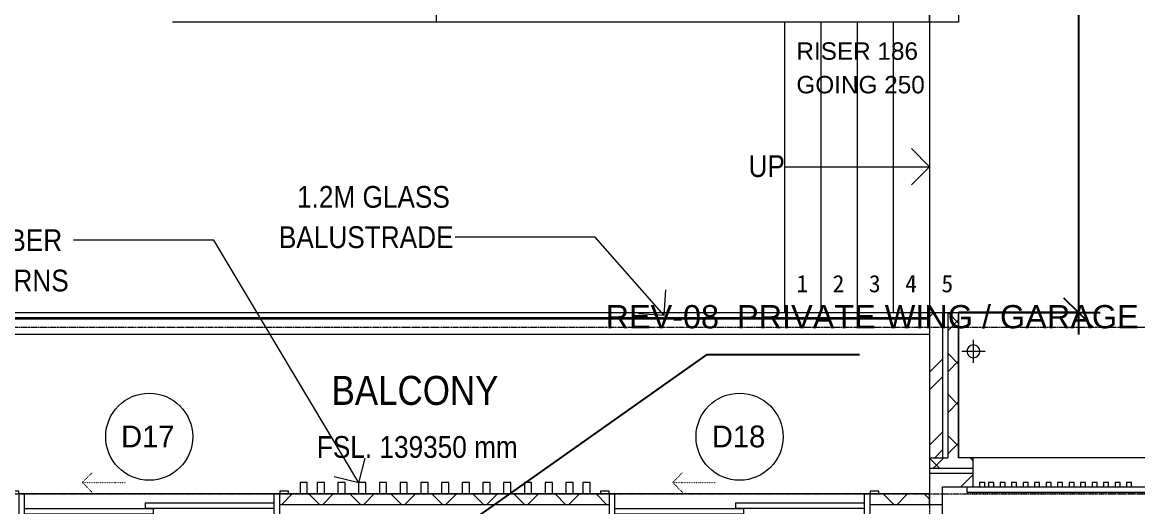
# Model space of a CAD drawing. Header units: millimetres. Extents: x -1971 to 39113, y -25802 to 13528.
# Drawn here: x 23679 to 31369, y 5371 to 8708 of the extents above; entities that cross this region are included whole.
import ezdxf

# ---------------------------------------------------------------- set-up
doc = ezdxf.new("R2010")
doc.units = ezdxf.units.MM
for name, pattern in [('Dash - Tight', [4.5, 3, -1.5]), ('Dot - Tight', [1, 0, -1]), ('Grid Line', [22.225, 12.7, -3.175, 3.175, -3.175]), ('T-swing', [1.2, 0, -0.6, 0, -0.6]), ('划线 1mm', [2, 1, -1])]:
    doc.linetypes.add(name, pattern=pattern)
for name, color, linetype, lineweight in [('A-ANNO-DIMS', 211, 'Continuous', 9), ('A-ANNO-DIMS-100', 211, 'Continuous', 9), ('A-AREA-IDEN', 2, 'Continuous', 25), ('A-DETL', 90, 'Continuous', 9), ('A-DETL-MBND', 5, 'Dot - Tight', 9), ('A-DETL-THIN', 151, 'Continuous', 9), ('A-DOOR', 31, 'Continuous', 9), ('A-DOOR-FRAM', 31, 'Continuous', 9), ('A-DOOR-IDEN', 31, 'Continuous', 9), ('A-FLOR', 192, 'Continuous', 18), ('A-GLAZ-CURT', 52, 'Continuous', 9), ('A-GLAZ-CWMG', 51, 'Continuous', 9), ('A-WALL', 113, 'Continuous', 18), ('A-WALL-PATT', 111, 'Continuous', 18), ('C-BLDG-PADS', 91, 'Continuous', 9), ('G-ANNO-DIMS', 111, 'Continuous', 9), ('G-ANNO-TEXT', 231, 'Continuous', 9), ('P-PIPE', 3, 'Continuous', 9), ('P-PIPE-CNTR', 3, 'Continuous', 9), ('S-GRID', 1, 'Continuous', 9), ('S-STRS', 31, 'Continuous', 9), ('S-STRS-ANNO', 31, 'Continuous', 9), ('S-STRS-IDEN', 31, 'Continuous', 25)]:
    doc.layers.add(name, color=color, linetype=linetype, lineweight=lineweight)
doc.layers.add('ID_REVISION_MARKUP', color=7, linetype='Continuous', lineweight=25, true_color=0xc83228)
doc.styles.add('Arial', font='arial.ttf', dxfattribs={"height": 120})
doc.styles.add('Avenir', font='', dxfattribs={"width": 0.9, "height": 150})
doc.styles.add('Avenir Heavy', font='', dxfattribs={"width": 0.9, "height": 200})
doc.styles.add('Avenir Light', font='', dxfattribs={"height": 150})
doc.styles.add('Avenir_B_1', font='', dxfattribs={"width": 0.8, "height": 200})
doc.styles.add('ID_SANS', font='Arial.ttf')
doc.styles.add('宋体_1', font='', dxfattribs={"height": 119.06})
doc.styles.get('Avenir').set_extended_font_data('Avenir')
doc.styles.get('Avenir Heavy').set_extended_font_data('Avenir Heavy')
doc.styles.get('Avenir Light').set_extended_font_data('Avenir Light')
doc.styles.get('Avenir_B_1').set_extended_font_data('Avenir', bold=True)
doc.styles.get('宋体_1').set_extended_font_data('SimSun')
doc.dimstyles.new('OJID-2_0mm_Diagonal_Tick_-_RED', dxfattribs={"dimscale": 304.8, "dimtxt": 282.499429, "dimasz": 0.656168, "dimexe": 0.492126, "dimexo": 0.0625, "dimgap": 0.164042, "dimtad": 1, "dimdsep": 46, "dimtxsty": 'Avenir_B_1', "dimblk1": 'OBLIQUE', "dimblk2": 'OBLIQUE', "dimsah": 1, "dimcen": 0.09, "dimdle": 0.492126, "dimazin": 3, "dimtfac": 1, "dimtdec": 4, "dimtix": 1, "dimtmove": 0, "dimatfit": 3, "dimfxl": 0.984252, "dimfxlon": 1, "dimtvp": 1, "dimtolj": 1, "dimlwd": 25, "dimlwe": 25, "dimarcsym": 2})
pattern_1 = [(45, (0, 0), (-141.4214, 141.4214), []), (135, (0, 0), (-141.4214, -141.4214), [])]
pattern_2 = [(45, (0, 0), (-251.447, 251.447), []), (45, (0, 381), (-251.447, 251.447), [])]

# ---------------------------------------------------------------- blocks, each defined once
blk = doc.blocks.new('Rectangular Mullion - Frame 50 x 150mm-1909044-Ground Floor')
at = {"layer": 'A-GLAZ-CWMG'}
for p, q in [((-50, 40), (0, 40)), ((-50, -40), (-50, 40)), ((0, 40), (0, -40)), ((0, -40), (-50, -40))]:
    blk.add_line(p, q, dxfattribs=at)
blk = doc.blocks.new('Rectangular Mullion - Frame 50 x 150mm-1909045-Ground Floor')
at = {"layer": 'A-GLAZ-CWMG'}
for p, q in [((0, 40), (-50, 40)), ((-50, 40), (-50, -40)), ((0, -40), (0, 40)), ((-50, -40), (0, -40))]:
    blk.add_line(p, q, dxfattribs=at)
blk = doc.blocks.new('Rectangular Mullion - Frame 50 x 150mm-1909041-Ground Floor')
at = {"layer": 'A-GLAZ-CWMG'}
for p, q in [((-25, 40), (25, 40)), ((-25, -40), (-25, 40)), ((25, 40), (25, -40)), ((25, -40), (-25, -40))]:
    blk.add_line(p, q, dxfattribs=at)
blk = doc.blocks.new('CE Double Sliding Glazed _Adjustable_ - Glazed Sliding Double 1800 x 2400-2163021-Ground Floor')
at = {"layer": 'A-DOOR', "linetype": 'T-swing'}
for p, q in [((-375.3, 178.6), (-308.1, 245.8)), ((-375.3, 178.6), (-308.1, 111.5)), ((-375.3, 178.6), (-80.3, 178.6)), ((58.3, 40), (945.8, 40)), ((-774.2, -40), (113.3, -40))]:
    blk.add_line(p, q, dxfattribs=at)
at = {"layer": 'A-DOOR'}
for p, q in [((-814.2, 120), (-874.2, 120)), ((-874.2, 120), (-874.2, 100)), ((-814.2, 100), (-814.2, 120)), ((-814.2, 100), (-814.2, -100)), ((-774.2, 100), (-814.2, 100)), ((-774.2, -100), (-774.2, 100)), ((985.8, 100), (945.8, 100)), ((945.8, 100), (945.8, -100)), ((1045.8, 120), (985.8, 120)), ((985.8, 120), (985.8, 100)), ((985.8, -100), (985.8, 100)), ((1045.8, 100), (1045.8, 120)), ((-874.2, -100), (-874.2, -120)), ((-874.2, -120), (-814.2, -120)), ((-814.2, -100), (-774.2, -100)), ((-814.2, -120), (-814.2, -100)), ((945.8, -100), (985.8, -100)), ((985.8, -100), (985.8, -120)), ((985.8, -120), (1045.8, -120)), ((1045.8, -120), (1045.8, -100))]:
    blk.add_line(p, q, dxfattribs=at)
at = {"layer": 'A-DOOR-FRAM'}
for p, q in [((58.3, 40), (945.8, 40)), ((58.3, 40), (58.3, 0)), ((945.8, 0), (58.3, 0)), ((-774.2, 0), (113.3, 0)), ((113.3, -40), (-774.2, -40)), ((113.3, 0), (113.3, -40))]:
    blk.add_line(p, q, dxfattribs=at)
blk = doc.blocks.new('System Panel - 10mm Glazed Panel-V1-Ground Floor')
at = {"layer": 'A-GLAZ-CURT'}
for p, q in [((-560, 5), (600, 5)), ((600, 5), (600, -5)), ((600, -5), (-560, -5))]:
    blk.add_line(p, q, dxfattribs=at)
blk = doc.blocks.new('水平卷帘门 - 5400 x 2400mm-2312930-Ground Floor')
at = {"layer": 'A-DOOR', "linetype": '划线 1mm'}
blk.add_line((-2740, -140), (2740, -140), dxfattribs=at)
at = {"layer": 'A-DOOR'}
for p, q in [((2650, -100), (2650, -125)), ((2650, -125), (2675, -125)), ((2675, -100), (2655, -100)), ((2675, -125), (2675, -100))]:
    blk.add_line(p, q, dxfattribs=at)
blk = doc.blocks.new('System Panel - 10mm Glazed Panel-V2-Ground Floor')
at = {"layer": 'A-GLAZ-CURT'}
for p, q in [((-600, 5), (600, 5)), ((-600, 5), (-600, -5)), ((600, 5), (600, -5)), ((600, -5), (-600, -5))]:
    blk.add_line(p, q, dxfattribs=at)
blk = doc.blocks.new('System Panel - 10mm Glazed Panel-2229899-Ground Floor')
at = {"layer": 'A-GLAZ-CURT'}
for p, q in [((-435, 5), (385, 5)), ((-435, 5), (-435, -5)), ((385, -5), (-435, -5))]:
    blk.add_line(p, q, dxfattribs=at)
blk = doc.blocks.new('Rectangular Mullion - Louvre 35_30mm-2318458-Ground Floor')
at = {"layer": 'A-GLAZ-CWMG'}
for p, q in [((0, 15), (-35, 15)), ((-35, 15), (-35, -15)), ((0, -15), (0, 15)), ((-35, -15), (0, -15))]:
    blk.add_line(p, q, dxfattribs=at)
blk = doc.blocks.new('Rectangular Mullion - Louvre 35_30mm-2318450-Ground Floor')
at = {"layer": 'A-GLAZ-CWMG'}
for p, q in [((-17.5, 15), (17.5, 15)), ((-17.5, -15), (-17.5, 15)), ((17.5, 15), (17.5, -15)), ((17.5, -15), (-17.5, -15))]:
    blk.add_line(p, q, dxfattribs=at)
blk = doc.blocks.new('Annotation - Tag Door - Annotation - Tag Door-163460-Ground Floor')
at = {"layer": 'A-DOOR-IDEN'}
blk.add_circle((0, 0), 3, dxfattribs=at)
blk = doc.blocks.new('DIMBLOCK59-Ground Floor')
at = {"layer": 'A-ANNO-DIMS-100', "lineweight": 25}
for p, q in [((30959.6, 12957.6), (30959.6, 6558.4)), ((30959.6, 12807.6), (30859.6, 12907.6)), ((31259.6, 12807.6), (30809.6, 12807.6)), ((30959.6, 12807.6), (31059.6, 12707.6)), ((30959.6, 12807.6), (31259.6, 12807.6)), ((30959.6, 6708.4), (30859.6, 6808.4)), ((30132.6, 6708.4), (31109.6, 6708.4)), ((30959.6, 6708.4), (30132.6, 6708.4)), ((30959.6, 6708.4), (31059.6, 6608.4))]:
    blk.add_line(p, q, dxfattribs=at)
at = {"layer": 'A-ANNO-DIMS-100', "color": 0, "lineweight": 25, "insert": (30615.4, 9494.3), "char_height": 200, "width": 632.799, "attachment_point": 1, "rotation": 90, "line_spacing_factor": 1.129998, "style": 'Avenir_B_1'}
blk.add_mtext('6099', dxfattribs=at)
blk = doc.blocks.new('_Oblique')
at = {"color": 0, "linetype": 'ByBlock', "lineweight": -2}
blk.add_line((-0.5, -0.5), (0.5, 0.5), dxfattribs=at)

msp = doc.modelspace()

# ---------------------------------------------------------------- hatches: boundary and pattern name
at = {"layer": 'A-WALL-PATT', "lineweight": 9}
h = msp.add_hatch(dxfattribs=at)
h.set_pattern_fill('FP_2', color=256, style=0, pattern_type=2)
h.set_pattern_definition(pattern_2)
h.paths.add_polyline_path([(30024.04, 5708.364), (30024.04, 6708.364), (29934.04, 6708.364), (29934.04, 5708.364)])
h = msp.add_hatch(dxfattribs=at)
h.set_pattern_fill('FP_3', color=256, style=0, pattern_type=2)
h.set_pattern_definition(pattern_1)
h.paths.add_polyline_path([(30134.04, 5708.364), (30134.04, 6708.364), (30059.04, 6708.364), (30059.04, 5708.364), (30067.403, 5708.364)])
h = msp.add_hatch(dxfattribs=at)
h.set_pattern_fill('FP_3', color=256, style=0, pattern_type=2)
h.set_pattern_definition(pattern_1)
h.paths.add_polyline_path([(36209.04, 5633.364), (36209.04, 5708.364), (35634.04, 5708.364), (35634.04, 5633.364), (36174.04, 5633.364)])
h.paths.add_polyline_path([(30024.04, 5633.364), (30234.04, 5633.364), (30234.04, 5708.364), (29934.04, 5708.364), (29934.721, 5633.364), (29975.971, 5633.364)])
h = msp.add_hatch(dxfattribs=at)
h.set_pattern_fill('FP_2', color=256, style=0, pattern_type=2)
h.set_pattern_definition(pattern_2)
h.paths.add_polyline_path([(36084.04, 5508.364), (36084.04, 5598.364), (35634.04, 5598.364), (35634.04, 5508.364), (35834.226, 5508.364)])
h.paths.add_polyline_path([(30045.858, 5508.364), (30234.04, 5508.364), (30234.04, 5598.364), (30024.04, 5598.364), (30024.04, 5508.364)])
h = msp.add_hatch(dxfattribs=at)
h.set_pattern_fill('FP_3', color=256, style=0, pattern_type=2)
h.set_pattern_definition(pattern_1)
h.paths.add_polyline_path([(29934.04, 5383.364), (29934.077, 5383.364), (29934.04, 5458.364), (29524.04, 5458.364), (29524.04, 5383.364)])
h.paths.add_polyline_path([(27724.04, 5383.364), (27724.04, 5458.364), (25454.04, 5458.364), (25454.04, 5383.364), (26644.04, 5383.364)])
h.paths.add_polyline_path([(23654.04, 5383.364), (23654.04, 5458.364), (23029.04, 5458.364), (23029.04, 5383.364), (23154.04, 5383.364)])

# ---------------------------------------------------------------- linework, layer by layer
at = {"layer": 'A-DETL', "linetype": 'Dash - Tight'}
for p, q in [((16294.04, 6708.364), (30134.19, 6708.364)), ((30134.19, 6708.364), (30134.19, 5708.364))]:
    msp.add_line(p, q, dxfattribs=at)
at = {"layer": 'A-DETL-MBND'}
msp.add_line((29934.04, 5458.364), (22954.04, 5458.364), dxfattribs=at)
at = {"layer": 'A-DETL-THIN'}
for p, q in [((30194.04, 5508.364), (35674.04, 5508.364)), ((30194.04, 5469.569), (30194.04, 5508.364)), ((35674.04, 5469.569), (30194.04, 5469.569))]:
    msp.add_line(p, q, dxfattribs=at)
at = {"layer": 'A-FLOR'}
for p, q in [((35634.04, 5708.364), (30234.04, 5708.364)), ((25414.04, 5458.364), (23694.04, 5458.364)), ((29484.04, 5458.364), (27764.04, 5458.364))]:
    msp.add_line(p, q, dxfattribs=at)
at = {"layer": 'A-WALL'}
for p, q in [((29934.04, 8708.364), (29934.04, 12807.609)), ((30134.04, 12807.609), (30134.04, 8708.364)), ((26534.04, 8708.364), (26534.04, 8908.364)), ((30134.04, 8708.364), (26534.04, 8708.364)), ((22614.04, 6708.364), (30134.04, 6708.364)), ((29934.04, 6708.364), (29934.04, 5458.364)), ((30134.04, 5708.364), (30134.04, 6708.364)), ((29934.04, 6558.364), (23154.04, 6558.364)), ((30234.04, 5708.364), (30134.04, 5708.364)), ((30234.04, 5508.364), (30234.04, 5708.364)), ((30024.04, 5508.364), (30234.04, 5508.364)), ((30024.04, 363.364), (30024.04, 5508.364)), ((27724.04, 5458.364), (25454.04, 5458.364)), ((29934.1, 5458.364), (29524.04, 5458.364))]:
    msp.add_line(p, q, dxfattribs=at)
at = {"layer": 'A-WALL', "lineweight": 9}
for p, q in [((30024.04, 6708.364), (30024.04, 5708.364)), ((30059.04, 6708.364), (30059.04, 5708.364)), ((29934.04, 5708.364), (30059.04, 5708.364)), ((30234.04, 5633.364), (29934.04, 5633.364)), ((30234.04, 5598.364), (29934.04, 5598.364)), ((27724.04, 5383.364), (25454.04, 5383.364)), ((30024.04, 5383.364), (29524.04, 5383.364)), ((29934.077, 5383.364), (29934.1, 5458.364))]:
    msp.add_line(p, q, dxfattribs=at)
at = {"layer": 'C-BLDG-PADS'}
for p, q in [((26534.04, 8708.364), (24714.04, 8708.364)), ((29934.04, 8708.364), (29934.04, 6708.364))]:
    msp.add_line(p, q, dxfattribs=at)
at = {"layer": 'G-ANNO-TEXT', "color": 7}
for p, q in [((24998.383, 7206.813), (24031.907, 7206.813)), ((25999.823, 5534.179), (24998.383, 7206.813)), ((27628.794, 7227.911), (26662.319, 7227.911)), ((28104.152, 6688.233), (27628.794, 7227.911)), ((28104.152, 6688.233), (28115.331, 6864.656)), ((28104.152, 6688.233), (27927.729, 6699.413)), ((25999.823, 5534.179), (26042.859, 5705.637)), ((25999.823, 5534.179), (25828.364, 5577.215))]:
    msp.add_line(p, q, dxfattribs=at)
at = {"layer": 'ID_REVISION_MARKUP'}
msp.add_lwpolyline([(23200, 2750), (28400, 6420), (29450, 6420)], dxfattribs=at)
at = {"layer": 'P-PIPE'}
for start, end in [(0, 180), (180, 0)]:
    msp.add_arc((30236.04, 6441.371), 44.45, start, end, dxfattribs=at)
at = {"layer": 'P-PIPE-CNTR'}
for p, q in [((30236.04, 6361.371), (30236.04, 6521.371)), ((30156.04, 6441.371), (30316.04, 6441.371))]:
    msp.add_line(p, q, dxfattribs=at)
at = {"layer": 'S-GRID', "linetype": 'Grid Line'}
for p, q in [((29934.04, 10903.84), (29934.04, -9321.465)), ((-1062.147, 6608.364), (38143.478, 6608.364)), ((-1062.147, 5458.364), (38143.478, 5458.364))]:
    msp.add_line(p, q, dxfattribs=at)
at = {"layer": 'S-STRS'}
for p, q in [((28934.04, 8708.364), (28934.04, 6708.364)), ((29184.04, 8708.364), (29184.04, 6708.364)), ((29434.04, 8708.364), (29434.04, 6708.364)), ((29684.04, 8708.364), (29684.04, 6708.364)), ((29934.04, 8708.364), (29934.04, 6708.364))]:
    msp.add_line(p, q, dxfattribs=at)
at = {"layer": 'S-STRS', "linetype": 'Dash - Tight'}
for p, q in [((28934.04, 8708.364), (28934.04, 6708.364)), ((29184.04, 8708.364), (29184.04, 6708.364)), ((29434.04, 8708.364), (29434.04, 6708.364)), ((29684.04, 8708.364), (29684.04, 6708.364))]:
    msp.add_line(p, q, dxfattribs=at)
at = {"layer": 'S-STRS-ANNO'}
for p, q in [((29934.04, 7713.364), (29809.04, 7838.364)), ((28934.04, 7713.364), (29184.04, 7713.364)), ((29184.04, 7713.364), (29434.04, 7713.364)), ((29434.04, 7713.364), (29684.04, 7713.364)), ((29684.04, 7713.364), (29934.04, 7713.364)), ((29934.04, 7713.364), (29809.04, 7588.364))]:
    msp.add_line(p, q, dxfattribs=at)

# ---------------------------------------------------------------- block references
at = {"layer": 'A-DOOR'}
for name, p in [('CE Double Sliding Glazed _Adjustable_ - Glazed Sliding Double 1800 x 2400-2163021-Ground Floor', (24468.282, 5358.364)), ('CE Double Sliding Glazed _Adjustable_ - Glazed Sliding Double 1800 x 2400-2163021-Ground Floor', (28538.282, 5358.364)), ('水平卷帘门 - 5400 x 2400mm-2312930-Ground Floor', (32934.04, 5608.364))]:
    msp.add_blockref(name, p, dxfattribs=at)
at = {"layer": 'A-DOOR-IDEN', "xscale": 99.99999999999993, "yscale": 99.99999999999993, "zscale": 99.99999999999993}
for p in [(24554.04, 5852.861), (28624.04, 5852.861)]:
    msp.add_blockref('Annotation - Tag Door - Annotation - Tag Door-163460-Ground Floor', p, dxfattribs=at)
at = {"layer": 'A-GLAZ-CURT'}
for name, p in [('System Panel - 10mm Glazed Panel-V1-Ground Floor', (23714.04, 6668.364)), ('System Panel - 10mm Glazed Panel-V2-Ground Floor', (24914.04, 6668.364)), ('System Panel - 10mm Glazed Panel-V2-Ground Floor', (26114.04, 6668.364)), ('System Panel - 10mm Glazed Panel-V2-Ground Floor', (27314.04, 6668.364)), ('System Panel - 10mm Glazed Panel-V2-Ground Floor', (28514.04, 6668.364)), ('System Panel - 10mm Glazed Panel-2229899-Ground Floor', (29549.04, 6668.364))]:
    msp.add_blockref(name, p, dxfattribs=at)
at = {"layer": 'A-GLAZ-CWMG', "rotation": 180}
for name, p in [('Rectangular Mullion - Frame 50 x 150mm-1909045-Ground Floor', (25594.04, 5498.364)), ('Rectangular Mullion - Louvre 35_30mm-2318458-Ground Floor', (30279.04, 5523.364))]:
    msp.add_blockref(name, p, dxfattribs=at)
at = {"layer": 'A-GLAZ-CWMG', "extrusion": (0, 0, -1), "rotation": 180}
for name, p in [('Rectangular Mullion - Frame 50 x 150mm-1909041-Ground Floor', (-25736.897, 5498.364)), ('Rectangular Mullion - Frame 50 x 150mm-1909041-Ground Floor', (-25879.754, 5498.364)), ('Rectangular Mullion - Frame 50 x 150mm-1909041-Ground Floor', (-26022.611, 5498.364)), ('Rectangular Mullion - Frame 50 x 150mm-1909041-Ground Floor', (-26165.468, 5498.364)), ('Rectangular Mullion - Frame 50 x 150mm-1909041-Ground Floor', (-26308.325, 5498.364)), ('Rectangular Mullion - Frame 50 x 150mm-1909041-Ground Floor', (-26451.182, 5498.364)), ('Rectangular Mullion - Frame 50 x 150mm-1909041-Ground Floor', (-26594.04, 5498.364)), ('Rectangular Mullion - Frame 50 x 150mm-1909041-Ground Floor', (-26736.897, 5498.364)), ('Rectangular Mullion - Frame 50 x 150mm-1909041-Ground Floor', (-26879.754, 5498.364)), ('Rectangular Mullion - Frame 50 x 150mm-1909041-Ground Floor', (-27022.611, 5498.364)), ('Rectangular Mullion - Frame 50 x 150mm-1909041-Ground Floor', (-27165.468, 5498.364)), ('Rectangular Mullion - Frame 50 x 150mm-1909041-Ground Floor', (-27308.325, 5498.364)), ('Rectangular Mullion - Frame 50 x 150mm-1909041-Ground Floor', (-27451.182, 5498.364)), ('Rectangular Mullion - Frame 50 x 150mm-1909044-Ground Floor', (-27594.04, 5498.364)), ('Rectangular Mullion - Louvre 35_30mm-2318450-Ground Floor', (-30358.293, 5523.364)), ('Rectangular Mullion - Louvre 35_30mm-2318450-Ground Floor', (-30437.547, 5523.364)), ('Rectangular Mullion - Louvre 35_30mm-2318450-Ground Floor', (-30516.801, 5523.364)), ('Rectangular Mullion - Louvre 35_30mm-2318450-Ground Floor', (-30596.055, 5523.364)), ('Rectangular Mullion - Louvre 35_30mm-2318450-Ground Floor', (-30675.308, 5523.364)), ('Rectangular Mullion - Louvre 35_30mm-2318450-Ground Floor', (-30754.562, 5523.364)), ('Rectangular Mullion - Louvre 35_30mm-2318450-Ground Floor', (-30833.816, 5523.364)), ('Rectangular Mullion - Louvre 35_30mm-2318450-Ground Floor', (-30913.069, 5523.364)), ('Rectangular Mullion - Louvre 35_30mm-2318450-Ground Floor', (-30992.323, 5523.364)), ('Rectangular Mullion - Louvre 35_30mm-2318450-Ground Floor', (-31071.577, 5523.364)), ('Rectangular Mullion - Louvre 35_30mm-2318450-Ground Floor', (-31150.831, 5523.364)), ('Rectangular Mullion - Louvre 35_30mm-2318450-Ground Floor', (-31230.084, 5523.364)), ('Rectangular Mullion - Louvre 35_30mm-2318450-Ground Floor', (-31309.338, 5523.364))]:
    msp.add_blockref(name, p, dxfattribs=at)

# ---------------------------------------------------------------- texts
at = {"layer": 'A-AREA-IDEN', "lineweight": 9, "insert": (25811.089, 6272.111), "char_height": 200, "width": 1493.54381, "attachment_point": 1, "style": 'Avenir Heavy'}
msp.add_mtext('BALCONY', dxfattribs=at)
at = {"layer": 'A-DOOR-IDEN', "char_height": 150, "attachment_point": 1, "style": 'Avenir Light'}
for s, insert, width in [('D17', (24360.162, 5929.766), 464.97875), ('D18', (28433.162, 5929.766), 456.96187)]:
    msp.add_mtext(s, dxfattribs=dict(at, insert=insert, width=width))
at = {"layer": 'G-ANNO-DIMS', "insert": (25709.782, 5857.173), "char_height": 150, "width": 1685.65883, "attachment_point": 1, "line_spacing_factor": 1.129998, "style": 'Avenir'}
msp.add_mtext('FSL. 139350 mm', dxfattribs=at)
at = {"layer": 'G-ANNO-TEXT', "color": 7, "attachment_point": 1}
for s, insert, char_height, width, style in [('RISER 186', (29015.686, 8570.403), 120, 1010.12625, 'Arial'), ('GOING 250', (29015.686, 8338.893), 120, 1010.12625, 'Arial'), ('1.2M GLASS ', (25572.925, 7580.724), 150, 1320.37931, 'Avenir'), ('ALUMINIUM VERTICAL TIMBER', (21275.929, 7281.813), 150, 3340.63181, 'Avenir'), ('BALUSTRADE', (25447.909, 7302.911), 150, 1471.89825, 'Avenir'), ('LOOK BATTERNS', (22484.414, 7004.001), 150, 1875.94875, 'Avenir')]:
    msp.add_mtext(s, dxfattribs=dict(at, insert=insert, char_height=char_height, width=width, style=style))
at = {"layer": 'ID_REVISION_MARKUP', "style": 'ID_SANS'}
msp.add_text('REV-08  PRIVATE WING / GARAGE', height=160, dxfattribs=at).set_placement((27700, 6600))
at = {"layer": 'S-STRS-ANNO', "char_height": 119.06, "width": 104.50362, "attachment_point": 1, "line_spacing_factor": 0.877739, "style": '宋体_1'}
for s, insert in [('\\f宋体|b0|i0|c134|p2|;1', (29015.496, 6967.221)), ('\\f宋体|b0|i0|c134|p2|;2', (29265.496, 6967.221)), ('\\f宋体|b0|i0|c134|p2|;3', (29515.496, 6967.221)), ('\\f宋体|b0|i0|c134|p2|;4', (29765.496, 6967.221)), ('\\f宋体|b0|i0|c134|p2|;5', (30015.496, 6967.221))]:
    msp.add_mtext(s, dxfattribs=dict(at, insert=insert))
at = {"layer": 'S-STRS-IDEN', "lineweight": 9, "insert": (28685.44, 7792.739), "char_height": 150, "width": 298.3194, "attachment_point": 1, "line_spacing_factor": 1.129998, "style": 'Avenir'}
msp.add_mtext('UP', dxfattribs=at)

# ---------------------------------------------------------------- dimensions: what is measured, and where the dimension line sits
at = {"layer": 'A-ANNO-DIMS', "lineweight": 25}
dim = msp.add_linear_dim(base=(30959.5937, 6708.3636), p1=(31259.5937, 12807.6085), p2=(30132.6495, 6708.3636), angle=90, dimstyle='OJID-2_0mm_Diagonal_Tick_-_RED', override={"dimfxl": 6202.482736}, dxfattribs=at)
dim.commit()
dim.dimension.update_dxf_attribs({"geometry": 'DIMBLOCK59-Ground Floor', "text_midpoint": (30806.3724, 9757.9861)})

doc.saveas('drawing.dxf')
